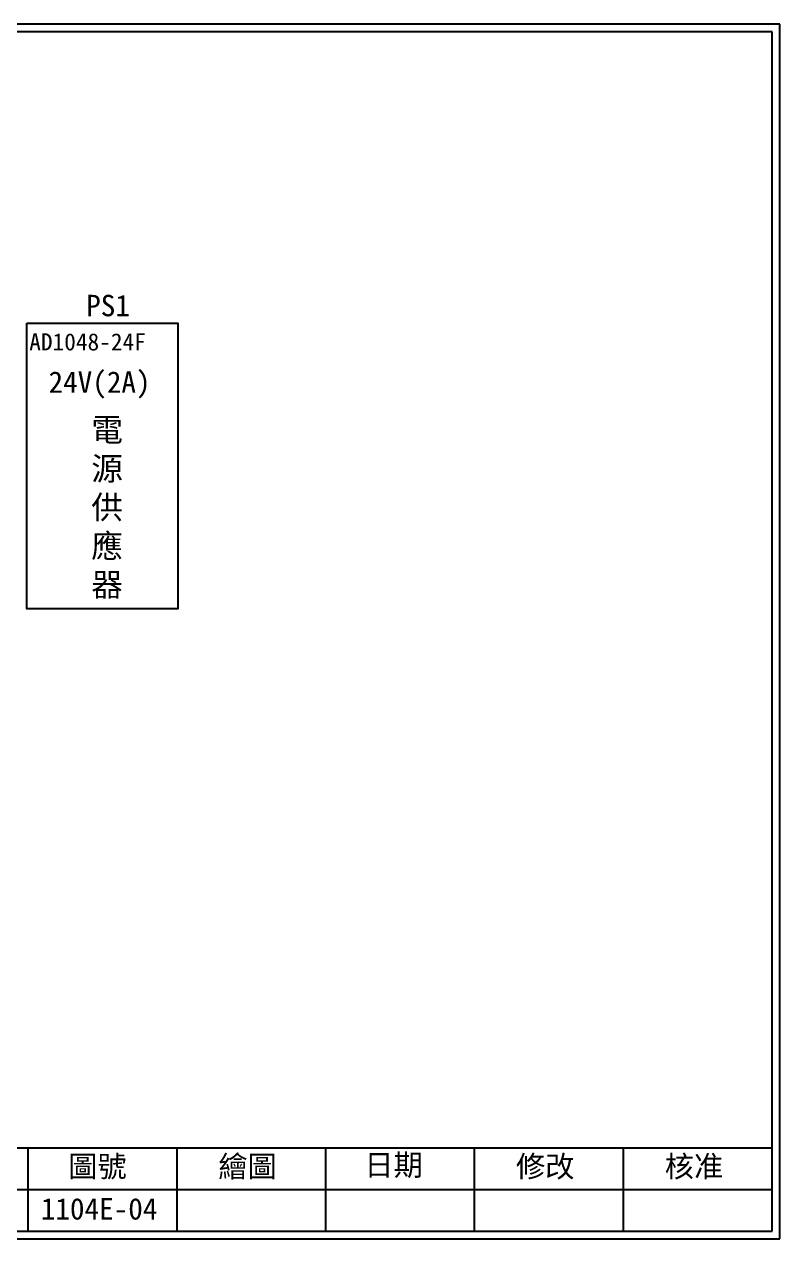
# Model space of a CAD drawing. Extents: x 10 to 297, y 3 to 207.
# Drawn here: x 170.1 to 297, y 3 to 207 of the extents above; entities that cross this region are included whole.
import ezdxf

# ---------------------------------------------------------------- set-up
doc = ezdxf.new("R2010")
doc.units = 0
doc.layers.add('圖框層', color=7, linetype='CONTINUOUS')
doc.layers.add('標尺寸層', color=3, linetype='CONTINUOUS')
doc.styles.add('CNS', font='romanc.shx', dxfattribs={"bigfont": 'chineset.shx'})
doc.styles.add('STSL', font='KAIU.TTF')

msp = doc.modelspace()

# ---------------------------------------------------------------- linework, layer by layer
at = {"layer": '圖框層', "color": 7}
for p, q in [((297, 206.97), (10, 206.97)), ((297, 3), (297, 206.97)), ((295.75, 205.72), (11.25, 205.72)), ((295.75, 4.25), (295.75, 205.72)), ((11.25, 18.25), (295.75, 18.25)), ((170.75, 4.25), (170.75, 18.25)), ((195.75, 4.25), (195.75, 18.25)), ((220.75, 4.25), (220.75, 18.25)), ((245.75, 4.25), (245.75, 18.25)), ((270.75, 4.25), (270.75, 18.25)), ((145.75, 11.25), (295.75, 11.25)), ((11.25, 4.25), (295.75, 4.25)), ((10, 3), (297, 3))]:
    msp.add_line(p, q, dxfattribs=at)
at = {"layer": '標尺寸層', "color": 7}
msp.add_lwpolyline([(170.49, 156.75), (195.91, 156.75), (195.91, 108.78), (170.49, 108.78)], close=True, dxfattribs=at)

# ---------------------------------------------------------------- texts
at = {"layer": '圖框層', "color": 4, "style": 'STSL'}
for s, height, p in [('PS1', 3.6, (180.49, 157.93)), ('AD1048-24F', 2.88, (170.92, 152.19)), ('24V(2A)', 3.6, (174.16, 145.07)), ('圖號', 3.6, (177.47, 13.34)), ('繪圖', 3.6, (202.69, 13.34)), ('日期', 3.6, (227.22, 13.59)), ('修改', 3.6, (252.69, 13.34)), ('核准', 3.6, (277.69, 13.34)), ('1104E-04', 3.6, (172.86, 6.22))]:
    msp.add_text(s, height=height, dxfattribs=at).set_placement(p)
at = {"layer": '標尺寸層', "color": 7, "insert": (181.34, 140.8), "char_height": 3.9, "width": 4.9608, "attachment_point": 1, "style": 'CNS'}
msp.add_mtext('{\\fDFKai-SB|b0|i0|c136|p65;電源供應器}', dxfattribs=at)

doc.saveas('drawing.dxf')
